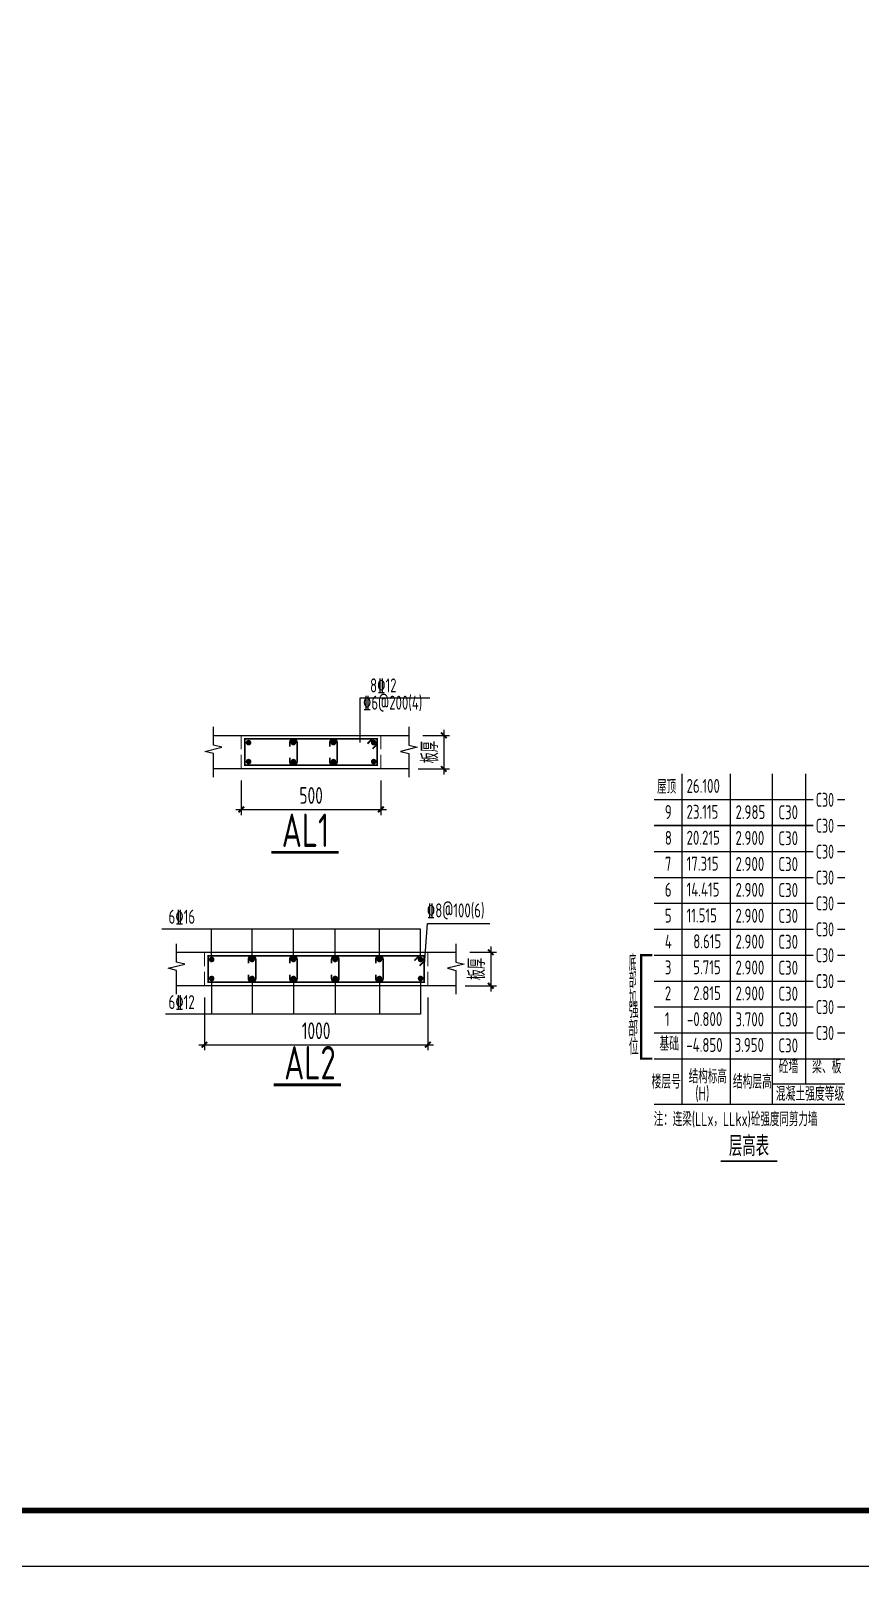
# Model space of a CAD drawing. Extents: x -1712635 to -854203, y -534641 to -21985.
# Drawn here: x -1207479 to -1192627, y -465599 to -438124 of the extents above; entities that cross this region are included whole.
import ezdxf
from ezdxf.enums import TextEntityAlignment as Align

# ---------------------------------------------------------------- set-up
doc = ezdxf.new("R2010")
doc.units = 0
doc.header["$LTSCALE"] = 1000
doc.linetypes.add('DASH', pattern=[0.35, 0.25, -0.1])
doc.layers.get('0').update_dxf_attribs({"linetype": 'CONTINUOUS'})
doc.layers.get('Defpoints').update_dxf_attribs({"linetype": 'CONTINUOUS'})
for name, color, linetype in [('-TK', 7, 'CONTINUOUS'), ('AXIS', 3, 'CONTINUOUS'), ('BEAM_DE', 7, 'CONTINUOUS'), ('NUM', 7, 'CONTINUOUS'), ('REIN', 6, 'CONTINUOUS'), ('S-0-TEXT', 7, 'CONTINUOUS'), ('S-B表格', 2, 'CONTINUOUS'), ('TEXT', 2, 'CONTINUOUS'), ('THIN', 7, 'CONTINUOUS'), ('大样详图_文字', 60, 'CONTINUOUS')]:
    doc.layers.add(name, color=color, linetype=linetype)
for name, color, linetype, lineweight in [('7549', 9, 'CONTINUOUS', 18), ('S-REIN', 12, 'CONTINUOUS', 50), ('S-Thin-D', 7, 'DASH', 18)]:
    doc.layers.add(name, color=color, linetype=linetype, lineweight=lineweight)
doc.styles.add('TSSD_DIMENSION', font='Tssdeng.shx', dxfattribs={"width": 0.7, "bigfont": 'tssdchn.shx'})
doc.styles.add('TSSD_Norm', font='Tssdeng.shx', dxfattribs={"bigfont": 'tssdchn.shx'})
doc.styles.add('TSSD_REIN', font='tssdeng.shx', dxfattribs={"width": 0.7, "height": 300, "bigfont": 'tssdchn.shx'})
doc.dimstyles.new('TSSD_25_100', dxfattribs={"dimtxt": 300, "dimasz": 100, "dimexe": 100, "dimexo": 250, "dimgap": 100, "dimtad": 1, "dimdec": 0, "dimlfac": 0.25, "dimzin": 0, "dimdsep": 46, "dimtxsty": 'TSSD_DIMENSION', "dimblk": 'ARCHTICK', "dimcen": 0, "dimdle": 100, "dimclrt": 7, "dimadec": 0, "dimazin": 0, "dimtfac": 1, "dimtdec": 0, "dimtix": 1, "dimtmove": 2, "dimatfit": 3, "dimldrblk": 'ARCHTICK', "dimfxl": 0, "dimtolj": 1, "dimtzin": 0, "dimarcsym": 0})

# ---------------------------------------------------------------- blocks, each defined once
blk = doc.blocks.new('A1')
blk.add_lwpolyline([(0, 59400), (0, 0), (84100, 0), (84100, 59400)], close=True)
at = {"const_width": 100}
blk.add_lwpolyline([(2500, 58400), (2500, 1000), (83100, 1000), (83100, 58400)], close=True, dxfattribs=at)
blk = doc.blocks.new('B20200424131938')
at = {"layer": '7549', "const_width": 40}
blk.add_lwpolyline([(417, 3688), (217, 3688), (217, 1834), (417, 1834)], dxfattribs=at)
at = {"layer": 'S-0-TEXT'}
blk.add_lwpolyline([(1641, 0, 27, 27, 0), (2658, 0, 0, 0, 0)], format="xyseb", dxfattribs=at)
at = {"layer": 'S-B表格'}
for p, q in [((952, 1021), (952, 6932)), ((1817, 1021), (1817, 6932)), ((2567, 1021), (2567, 6932)), ((3167, 1385), (3167, 6932)), ((452, 6469), (3167, 6469)), ((452, 6469), (3167, 6469)), ((3167, 6469), (3298, 6469)), ((3167, 6469), (3298, 6469)), ((3167, 6469), (3298, 6469)), ((3731, 6469), (3862, 6469)), ((3731, 6469), (3862, 6469)), ((3731, 6469), (3862, 6469)), ((452, 6005), (3167, 6005)), ((452, 6005), (3167, 6005)), ((3167, 6005), (3298, 6005)), ((3167, 6005), (3298, 6005)), ((3167, 6005), (3298, 6005)), ((3731, 6005), (3862, 6005)), ((3731, 6005), (3862, 6005)), ((3731, 6005), (3862, 6005)), ((452, 5542), (3167, 5542)), ((452, 5542), (3167, 5542)), ((3167, 5542), (3298, 5542)), ((3167, 5542), (3298, 5542)), ((3167, 5542), (3298, 5542)), ((3731, 5542), (3862, 5542)), ((3731, 5542), (3862, 5542)), ((3731, 5542), (3862, 5542)), ((452, 5078), (3167, 5078)), ((452, 5078), (3167, 5078)), ((3167, 5078), (3298, 5078)), ((3167, 5078), (3298, 5078)), ((3167, 5078), (3298, 5078)), ((3731, 5078), (3862, 5078)), ((3731, 5078), (3862, 5078)), ((3731, 5078), (3862, 5078)), ((452, 4615), (3167, 4615)), ((3167, 4615), (3298, 4615)), ((3731, 4615), (3862, 4615)), ((452, 4151), (3167, 4151)), ((3167, 4151), (3298, 4151)), ((3731, 4151), (3862, 4151)), ((452, 3688), (3167, 3688)), ((3167, 3688), (3298, 3688)), ((3731, 3688), (3862, 3688)), ((452, 3224), (3167, 3224)), ((3167, 3224), (3298, 3224)), ((3731, 3224), (3862, 3224)), ((452, 2761), (3167, 2761)), ((3167, 2761), (3298, 2761)), ((3731, 2761), (3862, 2761)), ((452, 2297), (3167, 2297)), ((3167, 2297), (3298, 2297)), ((3731, 2297), (3862, 2297)), ((452, 1834), (3167, 1834)), ((452, 1834), (3862, 1834)), ((452, 1834), (2854, 1834)), ((452, 1834), (2854, 1834)), ((2567, 1385), (3862, 1385)), ((452, 1021), (3862, 1021))]:
    blk.add_line(p, q, dxfattribs=at)
at = {"style": 'TSSD_REIN'}
for s, width, p, p2 in [('底', 0.535575, (-3, 3408), (134, 3408)), ('部', 0.530918, (-3, 3100), (134, 3100)), ('加', 0.526341, (-3, 2774), (134, 2774))]:
    blk.add_text(s, height=285, dxfattribs=dict(at, width=width)).set_placement(p, p2, align=Align.FIT)
for s, height, width, p in [('强', 285, 0.535575, (-3, 2477)), ('部', 285, 0.535575, (-13, 2146)), ('位', 285, 0.535575, (-3, 1820)), ('砼墙', 250, 0.7, (2681, 1495)), ('梁、板', 250, 0.7, (3279, 1495))]:
    blk.add_text(s, height=height, dxfattribs=dict(at, width=width)).set_placement(p, align=Align.BOTTOM_LEFT)
for s, width, p in [('结构标高', 0.65, (1070, 1392)), ('楼层号', 0.7, (405, 1299)), ('结构层高', 0.7, (1860, 1299)), ('(H)', 0.65, (1188, 1086)), ('混凝土强度等级', 0.7, (2629, 1080))]:
    blk.add_text(s, height=250, dxfattribs=dict(at, width=width)).set_placement(p)
at = {"layer": 'S-0-TEXT', "style": 'TSSD_REIN', "width": 0.7}
blk.add_text('层高表', height=360, dxfattribs=at).set_placement((1790, 90))
at = {"layer": 'S-B表格', "style": 'TSSD_REIN'}
for s, width, p in [('屋顶', 0.65, (503, 6575)), ('26.100', 0.7, (1031, 6590)), ('9', 0.7, (642, 6123)), ('23.115', 0.7, (1031, 6126)), ('2.985', 0.7, (1907, 6121)), ('C30', 0.7, (2675, 6118)), ('C30', 0.65, (3345, 6341)), ('C30', 0.65, (3345, 5877)), ('8', 0.7, (642, 5660)), ('20.215', 0.7, (1031, 5663)), ('2.900', 0.7, (1907, 5658)), ('C30', 0.7, (2675, 5654)), ('C30', 0.65, (3345, 5414)), ('7', 0.7, (642, 5196)), ('17.315', 0.7, (1031, 5199)), ('2.900', 0.7, (1907, 5194)), ('C30', 0.7, (2675, 5191)), ('6', 0.7, (642, 4733)), ('14.415', 0.7, (1031, 4736)), ('2.900', 0.7, (1907, 4731)), ('C30', 0.7, (2675, 4727)), ('C30', 0.65, (3345, 4950)), ('C30', 0.65, (3345, 4487)), ('5', 0.7, (642, 4269)), ('11.515', 0.7, (1031, 4272)), ('2.900', 0.7, (1907, 4267)), ('C30', 0.7, (2675, 4264)), ('C30', 0.65, (3345, 4023)), ('4', 0.7, (642, 3806)), ('8.615', 0.7, (1150, 3809)), ('2.900', 0.7, (1907, 3804)), ('C30', 0.7, (2675, 3800)), ('3', 0.7, (642, 3342)), ('5.715', 0.7, (1150, 3345)), ('2.900', 0.7, (1907, 3340)), ('C30', 0.7, (2675, 3337)), ('C30', 0.65, (3345, 3560)), ('C30', 0.65, (3345, 3096)), ('2', 0.7, (642, 2879)), ('2.815', 0.7, (1150, 2882)), ('2.900', 0.7, (1907, 2877)), ('C30', 0.7, (2675, 2873)), ('C30', 0.65, (3345, 2633)), ('1', 0.7, (642, 2415)), ('-0.800', 0.7, (1038, 2418)), ('3.700', 0.7, (1907, 2413)), ('C30', 0.7, (2675, 2410)), ('基础', 0.7, (545, 1974)), ('-4.850', 0.7, (1026, 1955)), ('3.950', 0.7, (1891, 1955)), ('C30', 0.65, (3345, 2169)), ('C30', 0.7, (2675, 1946))]:
    blk.add_text(s, height=250, dxfattribs=dict(at, width=width)).set_placement(p)
at = {"layer": 'TEXT', "style": 'TSSD_REIN', "width": 0.65}
blk.add_text('注：连梁(LLx，LLkx)砼强度同剪力墙', height=250, dxfattribs=at).set_placement((443, 627))
blk = doc.blocks.new('_ArchTick')
at = {"color": 0, "const_width": 0.35}
blk.add_lwpolyline([(-0.5, -0.5), (0.5, 0.5)], dxfattribs=at)
blk = doc.blocks.new('*D1495')
at = {"layer": 'AXIS', "color": 0, "lineweight": -2}
for p, q in [((-1200459, -450732), (-1199983, -450732)), ((-1200083, -450632), (-1200083, -451432)), ((-1200540, -451332), (-1199983, -451332))]:
    blk.add_line(p, q, dxfattribs=at)
at = {"layer": 'Defpoints', "color": 0}
for p in [(-1200709, -450732), (-1200790, -451332), (-1200083, -451332)]:
    blk.add_point(p, dxfattribs=at)
at = {"layer": 'AXIS', "color": 0, "lineweight": -2, "xscale": 100, "yscale": 100, "zscale": 100}
for p, rotation in [((-1200083, -450732), 90), ((-1200083, -451332), 270)]:
    blk.add_blockref('_ArchTick', p, dxfattribs=dict(at, rotation=rotation))
at = {"layer": 'AXIS', "color": 7, "insert": (-1200333, -451032), "char_height": 300, "attachment_point": 5, "rotation": 90, "style": 'TSSD_DIMENSION'}
blk.add_mtext('\\A1;板厚', dxfattribs=at)
blk = doc.blocks.new('*D1496')
at = {"layer": 'AXIS', "color": 0, "lineweight": -2}
for p, q in [((-1203709, -451542), (-1203709, -452157)), ((-1201209, -451542), (-1201209, -452157)), ((-1203809, -452057), (-1201109, -452057))]:
    blk.add_line(p, q, dxfattribs=at)
at = {"layer": 'Defpoints', "color": 0}
for p in [(-1203709, -451292), (-1201209, -451292), (-1201209, -452057)]:
    blk.add_point(p, dxfattribs=at)
at = {"layer": 'AXIS', "color": 0, "lineweight": -2, "xscale": 100, "yscale": 100, "zscale": 100, "rotation": 180}
blk.add_blockref('_ArchTick', (-1203709, -452057), dxfattribs=at)
at = {"layer": 'AXIS', "color": 0, "lineweight": -2, "xscale": 100, "yscale": 100, "zscale": 100}
blk.add_blockref('_ArchTick', (-1201209, -452057), dxfattribs=at)
at = {"layer": 'AXIS', "color": 7, "insert": (-1202459, -451807), "char_height": 300, "attachment_point": 5, "style": 'TSSD_DIMENSION'}
blk.add_mtext('\\A1;500', dxfattribs=at)
blk = doc.blocks.new('*D1497')
at = {"layer": 'AXIS', "color": 0, "lineweight": -2}
for p, q in [((-1199619, -454612), (-1199143, -454612)), ((-1199243, -454512), (-1199243, -455312)), ((-1199701, -455212), (-1199143, -455212))]:
    blk.add_line(p, q, dxfattribs=at)
at = {"layer": 'Defpoints', "color": 0}
for p in [(-1199869, -454612), (-1199951, -455212), (-1199243, -455212)]:
    blk.add_point(p, dxfattribs=at)
at = {"layer": 'AXIS', "color": 0, "lineweight": -2, "xscale": 100, "yscale": 100, "zscale": 100}
for p, rotation in [((-1199243, -454612), 90), ((-1199243, -455212), 270)]:
    blk.add_blockref('_ArchTick', p, dxfattribs=dict(at, rotation=rotation))
at = {"layer": 'AXIS', "color": 7, "insert": (-1199493, -454912), "char_height": 300, "attachment_point": 5, "rotation": 90, "style": 'TSSD_DIMENSION'}
blk.add_mtext('\\A1;板厚', dxfattribs=at)
blk = doc.blocks.new('*D1498')
at = {"layer": 'AXIS', "color": 0, "lineweight": -2}
for p, q in [((-1204369, -455423), (-1204369, -456367)), ((-1200369, -455423), (-1200369, -456367)), ((-1204469, -456267), (-1200269, -456267))]:
    blk.add_line(p, q, dxfattribs=at)
at = {"layer": 'Defpoints', "color": 0}
for p in [(-1204369, -455173), (-1200369, -455173), (-1200369, -456267)]:
    blk.add_point(p, dxfattribs=at)
at = {"layer": 'AXIS', "color": 0, "lineweight": -2, "xscale": 100, "yscale": 100, "zscale": 100, "rotation": 180}
blk.add_blockref('_ArchTick', (-1204369, -456267), dxfattribs=at)
at = {"layer": 'AXIS', "color": 0, "lineweight": -2, "xscale": 100, "yscale": 100, "zscale": 100}
blk.add_blockref('_ArchTick', (-1200369, -456267), dxfattribs=at)
at = {"layer": 'AXIS', "color": 7, "insert": (-1202369, -456017), "char_height": 300, "attachment_point": 5, "style": 'TSSD_DIMENSION'}
blk.add_mtext('\\A1;1000', dxfattribs=at)

msp = doc.modelspace()

# ---------------------------------------------------------------- linework, layer by layer
at = {"layer": 'BEAM_DE'}
for p, q in [((-1204208.99, -450731.55), (-1200708.99, -450731.55)), ((-1203708.99, -451331.55), (-1204208.99, -451331.55)), ((-1201208.99, -451331.55), (-1203708.99, -451331.55)), ((-1200708.99, -451331.55), (-1201208.99, -451331.55)), ((-1204869.49, -454612.3), (-1199869.49, -454612.3)), ((-1204369.49, -455212.3), (-1204869.49, -455212.3)), ((-1200369.49, -455212.3), (-1204369.49, -455212.3)), ((-1199869.49, -455212.3), (-1200369.49, -455212.3))]:
    msp.add_line(p, q, dxfattribs=at)
at = {"layer": 'REIN', "const_width": 30}
for points in [[(-1202840.99, -451131.55), (-1202840.99, -451201.55, 1), (-1202710.99, -451201.55), (-1202710.99, -450861.55, 1), (-1202840.99, -450861.55), (-1202840.99, -450931.55)], [(-1202123.99, -451131.55), (-1202123.99, -451201.55, 1), (-1201993.99, -451201.55), (-1201993.99, -450861.55, 1), (-1202123.99, -450861.55), (-1202123.99, -450931.55)], [(-1203581.49, -455012.3), (-1203581.49, -455082.3, 1), (-1203451.49, -455082.3), (-1203451.49, -454742.3, 1), (-1203581.49, -454742.3), (-1203581.49, -454812.3)], [(-1202840.99, -455012.3), (-1202840.99, -455082.3, 1), (-1202710.99, -455082.3), (-1202710.99, -454742.3, 1), (-1202840.99, -454742.3), (-1202840.99, -454812.3)], [(-1202091.49, -455012.3), (-1202091.49, -455082.3, 1), (-1201961.49, -455082.3), (-1201961.49, -454742.3, 1), (-1202091.49, -454742.3), (-1202091.49, -454812.3)], [(-1201301.32, -455012.3), (-1201301.32, -455082.3, 1), (-1201171.32, -455082.3), (-1201171.32, -454742.3, 1), (-1201301.32, -454742.3), (-1201301.32, -454812.3)]]:
    msp.add_lwpolyline(points, format="xyb", dxfattribs=at)
at = {"layer": 'S-B表格', "color": 6, "linetype": 'ByBlock', "ltscale": 0.5, "const_width": 30}
msp.add_lwpolyline([(-1196316.88, -452346.22), (-1193470.51, -452346.22)], dxfattribs=at)
at = {"layer": 'S-REIN', "const_width": 30}
for points in [[(-1201273.99, -450796.55), (-1201273.99, -451266.55), (-1203643.99, -451266.55), (-1203643.99, -450796.55), (-1201273.99, -450796.55)], [(-1201450.77, -450881.41), (-1201365.92, -450796.55)], [(-1201273.99, -450888.48), (-1201358.85, -450973.33)], [(-1200434.49, -454677.3), (-1200434.49, -455147.3), (-1204304.49, -455147.3), (-1204304.49, -454677.3), (-1200434.49, -454677.3)], [(-1200611.27, -454762.16), (-1200526.41, -454677.3)], [(-1200434.49, -454769.23), (-1200519.34, -454854.08)]]:
    msp.add_lwpolyline(points, dxfattribs=at)
at = {"layer": 'S-REIN', "const_width": 50}
for points in [[(-1203603.99, -450861.55, 1), (-1203553.99, -450861.55, 1)], [(-1202800.99, -450861.55, 1), (-1202750.99, -450861.55, 1)], [(-1202083.99, -450861.55, 1), (-1202033.99, -450861.55, 1)], [(-1201363.99, -450861.55, 1), (-1201313.99, -450861.55, 1)], [(-1203603.99, -451201.55, 1), (-1203553.99, -451201.55, 1)], [(-1202800.99, -451201.55, 1), (-1202750.99, -451201.55, 1)], [(-1202083.99, -451201.55, 1), (-1202033.99, -451201.55, 1)], [(-1201363.99, -451201.55, 1), (-1201313.99, -451201.55, 1)], [(-1204264.49, -454742.3, 1), (-1204214.49, -454742.3, 1)], [(-1203541.49, -454742.3, 1), (-1203491.49, -454742.3, 1)], [(-1202800.99, -454742.3, 1), (-1202750.99, -454742.3, 1)], [(-1202051.49, -454742.3, 1), (-1202001.49, -454742.3, 1)], [(-1201261.32, -454742.3, 1), (-1201211.32, -454742.3, 1)], [(-1200524.49, -454742.3, 1), (-1200474.49, -454742.3, 1)], [(-1204264.49, -455082.3, 1), (-1204214.49, -455082.3, 1)], [(-1203541.49, -455082.3, 1), (-1203491.49, -455082.3, 1)], [(-1202800.99, -455082.3, 1), (-1202750.99, -455082.3, 1)], [(-1202051.49, -455082.3, 1), (-1202001.49, -455082.3, 1)], [(-1201261.32, -455082.3, 1), (-1201211.32, -455082.3, 1)], [(-1200524.49, -455082.3, 1), (-1200474.49, -455082.3, 1)]]:
    msp.add_lwpolyline(points, format="xyb", close=True, dxfattribs=at)
at = {"layer": 'S-Thin-D'}
for p, q in [((-1203708.99, -451331.55), (-1203708.99, -450731.55)), ((-1201208.99, -451331.55), (-1201208.99, -450731.55)), ((-1204369.49, -455212.3), (-1204369.49, -454612.3)), ((-1200369.49, -455212.3), (-1200369.49, -454612.3))]:
    msp.add_line(p, q, dxfattribs=at)
at = {"layer": 'TEXT', "const_width": 50}
for points in [[(-1203172.84, -452826.06), (-1201967.44, -452826.06)], [(-1203128.75, -456985.02), (-1201923.35, -456985.02)]]:
    msp.add_lwpolyline(points, dxfattribs=at)
at = {"layer": 'THIN'}
for points in [[(-1204208.99, -451481.55), (-1204208.99, -451056.55), (-1204358.99, -451019.05), (-1204058.99, -450944.05), (-1204208.99, -450906.55), (-1204208.99, -450581.55)], [(-1200708.99, -450581.55), (-1200708.99, -450906.55), (-1200558.99, -450944.05), (-1200858.99, -451019.05), (-1200708.99, -451056.55), (-1200708.99, -451481.55)], [(-1204869.49, -455362.3), (-1204869.49, -454937.3), (-1205019.49, -454899.8), (-1204719.49, -454824.8), (-1204869.49, -454787.3), (-1204869.49, -454462.3)], [(-1199869.49, -454462.3), (-1199869.49, -454787.3), (-1199719.49, -454824.8), (-1200019.49, -454899.8), (-1199869.49, -454937.3), (-1199869.49, -455362.3)]]:
    msp.add_lwpolyline(points, dxfattribs=at)
at = {"layer": '大样详图_文字'}
for p, q in [((-1201581.79, -450061.55), (-1200335.79, -450061.55)), ((-1201581.79, -450861.55), (-1201581.79, -450061.55)), ((-1200434.49, -454912.3), (-1200376.38, -454099.08)), ((-1200376.38, -454099.08), (-1199260.88, -454099.08)), ((-1200499.49, -454197.08), (-1205130.38, -454197.08)), ((-1204239.49, -454742.3), (-1204239.49, -454197.08)), ((-1203516.49, -454742.3), (-1203516.49, -454197.08)), ((-1202775.99, -454742.3), (-1202775.99, -454197.08)), ((-1202026.49, -454742.3), (-1202026.49, -454197.08)), ((-1201236.32, -454742.3), (-1201236.32, -454197.08)), ((-1200499.49, -454742.3), (-1200499.49, -454197.08)), ((-1204239.49, -455082.3), (-1204239.49, -455718.08)), ((-1203516.49, -455082.3), (-1203516.49, -455718.08)), ((-1202775.99, -455082.3), (-1202775.99, -455718.08)), ((-1202026.49, -455082.3), (-1202026.49, -455718.08)), ((-1201236.32, -455082.3), (-1201236.32, -455718.08)), ((-1200499.49, -455082.3), (-1200499.49, -455718.08)), ((-1200499.49, -455718.08), (-1205063.38, -455718.08))]:
    msp.add_line(p, q, dxfattribs=at)

# ---------------------------------------------------------------- block references
at = {"layer": '-TK'}
msp.add_blockref('A1', (-1263615.11, -465599.33), dxfattribs=at)
at = {"layer": 'S-B表格'}
msp.add_blockref('B20200424131938', (-1196768.52, -458351.32), dxfattribs=at)

# ---------------------------------------------------------------- texts
at = {"layer": 'NUM', "style": 'TSSD_Norm', "width": 0.7}
for s, p in [('AL1', (-1202984.8, -452730.22)), ('AL2', (-1202940.72, -456889.18))]:
    msp.add_text(s, height=600, dxfattribs=at).set_placement(p)
at = {"layer": '大样详图_文字', "style": 'TSSD_REIN', "width": 0.7}
for s, p in [('8\x8412', (-1201403.4, -450038.3)), ('%%1326@200(4)', (-1201530.65, -450347.08)), ('6%%13216', (-1205011.43, -454177.21)), ('%%1328@100(6)', (-1200387.15, -454063.59))]:
    msp.add_text(s, height=250, dxfattribs=at).set_placement(p, align=Align.BOTTOM_LEFT)
at = {"layer": '大样详图_文字', "color": 1, "style": 'TSSD_REIN', "width": 0.7}
msp.add_text('6%%13212', height=250, dxfattribs=at).set_placement((-1205011.43, -455704.71), align=Align.BOTTOM_LEFT)

# ---------------------------------------------------------------- dimensions: what is measured, and where the dimension line sits
at = {"layer": 'AXIS'}
for base, p1, p2, picture, middle in [((-1200082.95, -451331.55), (-1200708.99, -450731.55), (-1200790.17, -451331.55), '*D1495', (-1200332.95, -451031.55)), ((-1199243.45, -455212.3), (-1199869.49, -454612.3), (-1199950.67, -455212.3), '*D1497', (-1199493.45, -454912.3))]:
    dim = msp.add_linear_dim(base=base, p1=p1, p2=p2, angle=90, text='板厚', dimstyle='TSSD_25_100', dxfattribs=at)
    dim.commit()
    dim.dimension.update_dxf_attribs({"geometry": picture, "text_midpoint": middle})
dim = msp.add_linear_dim(base=(-1201208.99, -452057.32), p1=(-1203708.99, -451291.81), p2=(-1201208.99, -451291.81), text='500', dimstyle='TSSD_25_100', dxfattribs=at)
dim.commit()
dim.dimension.update_dxf_attribs({"geometry": '*D1496', "text_midpoint": (-1202458.99, -451807.32)})
dim = msp.add_linear_dim(base=(-1200369.49, -456266.56), p1=(-1204369.49, -455172.56), p2=(-1200369.49, -455172.56), dimstyle='TSSD_25_100', dxfattribs=at)
dim.commit()
dim.dimension.update_dxf_attribs({"geometry": '*D1498', "text_midpoint": (-1202369.49, -456016.56)})

doc.saveas('drawing.dxf')
